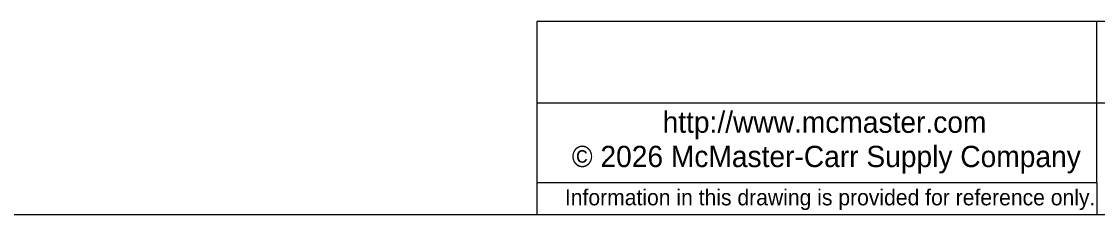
# Model space of a CAD drawing. Header units: millimetres. Extents: x 0.9 to 40.8, y 0.9 to 31.3.
# Drawn here: x 15.54 to 31.54, y 0.95 to 3.81 of the extents above; entities that cross this region are included whole.
import ezdxf

# ---------------------------------------------------------------- set-up
doc = ezdxf.new("R2010")
doc.units = ezdxf.units.MM
doc.header["$LTSCALE"] = 0.14931
doc.linetypes.add('SLD-Solid', pattern=[0])
doc.styles.add('SLDTEXTSTYLE0', font='ARIAL.TTF', dxfattribs={"width": 0.948})

# ---------------------------------------------------------------- blocks, each defined once
blk = doc.blocks.new('SW_NOTE_0_2')
at = {"color": 0, "linetype": 'SLD-Solid', "lineweight": 18, "insert": (4.081, 0.306), "char_height": 0.23703, "attachment_point": 2, "style": 'SLDTEXTSTYLE0'}
blk.add_mtext('Information in this drawing is provided for reference only.', dxfattribs=at)
blk = doc.blocks.new('Shortened Dimensions Statement')
at = {"color": 7, "linetype": 'SLD-Solid', "lineweight": 18}
blk.add_blockref('SW_NOTE_0_2', (-3.885, -0.181), dxfattribs=at)
blk = doc.blocks.new('SW_NOTE_0_3')
at = {"color": 0, "linetype": 'SLD-Solid', "lineweight": 18, "insert": (2.523, 0.407), "char_height": 0.31604, "attachment_point": 2, "style": 'SLDTEXTSTYLE0'}
blk.add_mtext('http://www.mcmaster.com', dxfattribs=at)
blk = doc.blocks.new('Internet')
at = {"color": 7, "linetype": 'SLD-Solid', "lineweight": 18}
blk.add_blockref('SW_NOTE_0_3', (-2.363, -0.023), dxfattribs=at)

msp = doc.modelspace()

# ---------------------------------------------------------------- linework, layer by layer
at = {"color": 7, "linetype": 'SLD-Solid', "lineweight": 18}
for p, q in [((40.7691, 3.81239), (23.19998, 3.81239)), ((23.19998, 3.81239), (23.19998, 0.94812)), ((31.52494, 2.60733), (31.52494, 3.81239)), ((23.19998, 2.60733), (40.7691, 2.60733)), ((31.52494, 1.42218), (31.52494, 2.60733)), ((23.19998, 1.42218), (31.52494, 1.42218)), ((31.52494, 1.42218), (31.52494, 0.94812)), ((0.94812, 0.94812), (40.7691, 0.94812))]:
    msp.add_line(p, q, dxfattribs=at)

# ---------------------------------------------------------------- block references
at = {"color": 7, "linetype": 'Continuous'}
for name, p in [('Internet', (27.31762, 2.0927)), ('Shortened Dimensions Statement', (27.36497, 1.19558))]:
    msp.add_blockref(name, p, dxfattribs=at)

# ---------------------------------------------------------------- texts
at = {"color": 7, "linetype": 'Continuous', "lineweight": 0, "insert": (27.50466, 1.96737), "char_height": 0.3160395, "attachment_point": 2, "style": 'SLDTEXTSTYLE0'}
msp.add_mtext('© 2026 McMaster-Carr Supply Company', dxfattribs=at)

doc.saveas('drawing.dxf')
